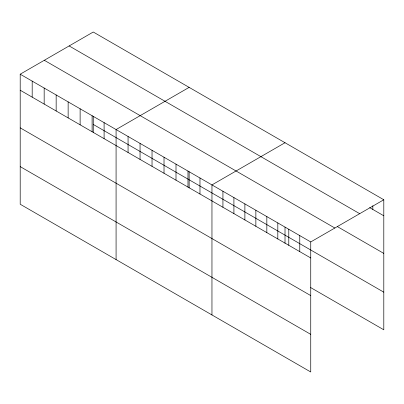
<?xml version="1.0" encoding="UTF-8"?>
<svg xmlns="http://www.w3.org/2000/svg" width="404" height="404" viewBox="0 0 404 404"><rect width="100%" height="100%" fill="white"/><g stroke="black" fill="none" stroke-linecap="round" stroke-linejoin="round"><path stroke-width="0.61" d="M20.2 74.2L310.742 241.94L310.742 371.983L20.2 204.237L20.2 74.2L93.258 32.017L383.8 199.763L383.8 329.8L310.625 287.552M189.138 87.375L116.079 129.553L116.079 259.595M285.017 142.728L211.959 184.911L211.959 314.948M310.742 241.94L383.8 199.763M369.69 207.641L383.8 215.787M69.15 45.94L359.691 213.681M337.284 226.553L383.8 253.409M44.309 60.282L334.85 228.023M93.258 124.432L383.8 292.178M20.2 90.223L310.742 257.964M20.2 127.851L310.742 295.592M20.2 166.615L310.742 334.355M372.826 205.752L372.826 209.449M299.763 235.603L299.763 251.631M288.789 229.27L288.789 245.294M285.017 227.144L285.017 243.294M277.816 222.932L277.816 238.956M266.837 216.594L266.837 232.618M255.863 210.257L255.863 226.28M244.885 203.919L244.885 219.943M233.911 197.581L233.911 213.61M222.932 191.249L222.932 207.272M199.975 177.992L199.975 194.016M189.138 171.791L189.138 187.941M187.986 171.069L187.986 187.097M176.003 164.15L176.003 180.174M164.019 157.232L164.019 173.255M152.035 150.313L152.035 166.337M140.047 143.395L140.047 159.418M128.063 136.476L128.063 152.5M104.096 122.634L104.096 138.658M93.258 116.433L93.258 132.588M92.107 115.716L92.107 131.739M80.123 108.797L80.123 124.821M68.14 101.879L68.14 117.902M56.156 94.955L56.156 110.984M44.167 88.037L44.167 104.06M32.184 81.118L32.184 97.142"/></g></svg>
